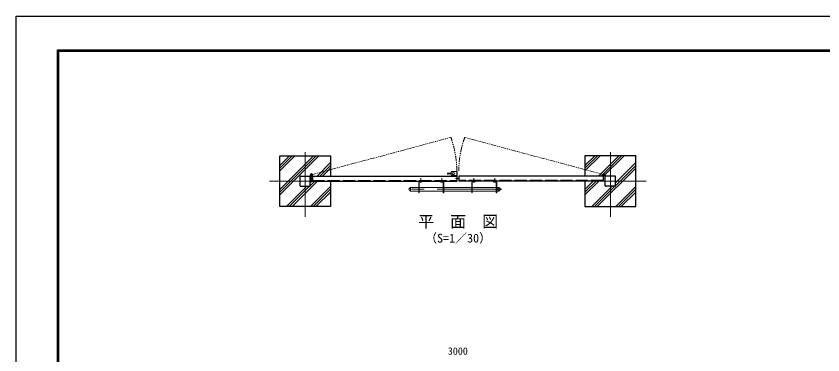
# Model space of a CAD drawing. Units: millimetres, scale not verified. Extents: x -6300 to 6300, y -4455 to 4455.
# Drawn here: x -6300 to 1629, y 1124 to 4455 of the extents above; entities that cross this region are included whole.
import ezdxf
from ezdxf.enums import TextEntityAlignment as Align

# ---------------------------------------------------------------- set-up
doc = ezdxf.new("R2010")
doc.units = ezdxf.units.MM
doc.header["$LTSCALE"] = 20
for name, pattern in [('DASHED', [7.5, 6, -1.5]), ('USER1', [50.8, 31.75, -6.35, 6.35, -6.35]), ('USER2', [5, 2.5, -0.5, 0.5, -0.5, 0.5, -0.5])]:
    doc.linetypes.add(name, pattern=pattern)
for name, color, linetype, lineweight in [('0-0_D-TTL-TXT', 7, 'Continuous', 25), ('0-1_D-DCR-HCH', 7, 'Continuous', 13), ('0-2_D-STR4', 7, 'Continuous', 25), ('0-3_D-BMK', 2, 'USER1', 13), ('0-4_D-STR1', 1, 'Continuous', 25), ('0-5_D-STR3', 3, 'Continuous', 13), ('0-7_D-STR-DIM', 7, 'Continuous', 13), ('0-C_D-TTL', 7, 'Continuous', 25)]:
    doc.layers.add(name, color=color, linetype=linetype, lineweight=lineweight)
doc.styles.add('ＭＳ ゴシック', font='')
doc.styles.get('ＭＳ ゴシック').set_extended_font_data('MS Gothic')

msp = doc.modelspace()

# ---------------------------------------------------------------- linework, layer by layer
at = {"layer": '0-1_D-DCR-HCH'}
for p, q in [((-3709.03, 2932.71), (-3559.64, 3082.1)), ((-3709.03, 2697.01), (-3323.94, 3082.1)), ((-3709.03, 2959.23), (-3586.16, 3082.1)), ((-3709.03, 2723.53), (-3350.45, 3082.1)), ((-3709.03, 2985.75), (-3612.67, 3082.1)), ((-3709.03, 2750.04), (-3376.97, 3082.1)), ((-3341.27, 2882.1), (-3209.03, 3014.34)), ((-709.03, 2932.71), (-559.64, 3082.1)), ((-709.03, 2959.23), (-586.16, 3082.1)), ((-709.03, 2985.75), (-612.67, 3082.1)), ((-576.97, 2882.1), (-376.97, 3082.1)), ((-550.45, 2882.1), (-350.45, 3082.1)), ((-509.18, 2896.86), (-323.94, 3082.1)), ((-409.03, 2814.34), (-209.03, 3014.34)), ((-3314.75, 2882.1), (-3209.03, 2987.82)), ((-3288.23, 2882.1), (-3209.03, 2961.31)), ((-588.23, 2582.1), (-209.03, 2961.31)), ((-409.03, 2787.82), (-209.03, 2987.82)), ((-3641.27, 2582.1), (-3441.27, 2782.1)), ((-3614.75, 2582.1), (-3414.75, 2782.1)), ((-3588.23, 2582.1), (-3338.23, 2832.1)), ((-3409.03, 2814.34), (-3388.03, 2835.34)), ((-3409.03, 2787.82), (-3364.75, 2832.1)), ((-3405.56, 2582.1), (-3209.03, 2778.64)), ((-709.03, 2697.01), (-573.94, 2832.1)), ((-709.03, 2723.53), (-600.45, 2832.1)), ((-709.03, 2750.04), (-626.97, 2832.1)), ((-641.27, 2582.1), (-441.27, 2782.1)), ((-614.75, 2582.1), (-414.75, 2782.1)), ((-405.56, 2582.1), (-209.03, 2778.64)), ((-3379.05, 2582.1), (-3209.03, 2752.12)), ((-3352.53, 2582.1), (-3209.03, 2725.6)), ((-379.05, 2582.1), (-209.03, 2752.12)), ((-352.53, 2582.1), (-209.03, 2725.6)), ((-3708.6, 2582.1), (-3709.03, 2582.53)), ((-209.45, 2582.1), (-209.03, 2582.53))]:
    msp.add_line(p, q, dxfattribs=at)
at = {"layer": '0-2_D-STR4'}
for p, q in [((-3209.03, 3082.1), (-3209.03, 2882.1)), ((-709.03, 3082.1), (-709.03, 2882.1))]:
    msp.add_line(p, q, dxfattribs=at)
for points in [[(-3209.03, 2832.1), (-3209.03, 2582.1), (-3709.03, 2582.1), (-3709.03, 3082.1), (-3209.03, 3082.1)], [(-709.03, 2832.1), (-709.03, 2582.1), (-209.03, 2582.1), (-209.03, 3082.1), (-709.03, 3082.1)]]:
    msp.add_lwpolyline(points, dxfattribs=at)
at = {"layer": '0-3_D-BMK', "linetype": 'USER2'}
for p, q in [((-3398.53, 2895.1), (-2027.37, 3262.5)), ((-519.53, 2895.1), (-1890.68, 3262.5))]:
    msp.add_line(p, q, dxfattribs=at)
at = {"layer": '0-3_D-BMK'}
for p, q in [((-3459.03, 2482.1), (-3459.03, 3182.1)), ((-459.03, 2482.1), (-459.03, 3182.1)), ((-3383.66, 2895.1), (-3413.39, 2895.1)), ((-3398.53, 2909.96), (-3398.53, 2880.24)), ((-2322.03, 2821.7), (-2322.03, 2861.7)), ((-2117.03, 2821.7), (-2117.03, 2861.7)), ((-1982.58, 2857.1), (-1955.47, 2857.1)), ((-1801.03, 2821.7), (-1801.03, 2861.7)), ((-1596.03, 2821.7), (-1596.03, 2861.7)), ((-534.39, 2895.1), (-504.66, 2895.1)), ((-519.53, 2909.96), (-519.53, 2880.24)), ((-3809.03, 2832.1), (-3109.03, 2832.1)), ((-109.03, 2832.1), (-809.03, 2832.1)), ((-1526.08, 2752.1), (-2446.08, 2752.1)), ((-1564.28, 2743.95), (-1564.28, 2760.17))]:
    msp.add_line(p, q, dxfattribs=at)
at = {"layer": '0-3_D-BMK', "linetype": 'USER2'}
for centre, start, end in [((-2929.03, 2932.47), 0.03308, 20.10396), ((-989.03, 2932.47), 159.89604, 179.96692)]:
    msp.add_arc(centre, 960.15, start, end, dxfattribs=at)
at = {"layer": '0-4_D-STR1'}
for p, q in [((-3509.03, 2786.7), (-3509.03, 2877.5)), ((-3504.43, 2882.1), (-3413.63, 2882.1)), ((-3409.03, 2786.7), (-3409.03, 2877.5)), ((-3388.03, 2882.1), (-1969.03, 2882.1)), ((-3388.03, 2882.1), (-3388.03, 2832.1)), ((-1969.03, 2882.1), (-1969.03, 2832.1)), ((-530.03, 2882.1), (-1949.03, 2882.1)), ((-1949.03, 2882.1), (-1949.03, 2832.1)), ((-530.03, 2882.1), (-530.03, 2832.1)), ((-509.03, 2786.7), (-509.03, 2877.5)), ((-413.63, 2882.1), (-504.43, 2882.1)), ((-409.03, 2786.7), (-409.03, 2877.5)), ((-3504.43, 2782.1), (-3413.63, 2782.1)), ((-3388.03, 2832.1), (-1969.03, 2832.1)), ((-530.03, 2832.1), (-1949.03, 2832.1)), ((-413.63, 2782.1), (-504.43, 2782.1))]:
    msp.add_line(p, q, dxfattribs=at)
at = {"layer": '0-4_D-STR1', "linetype": 'DASHED'}
for p, q in [((-3388.03, 2838.1), (-1969.03, 2838.1)), ((-530.03, 2838.1), (-1949.03, 2838.1))]:
    msp.add_line(p, q, dxfattribs=at)
at = {"layer": '0-4_D-STR1'}
for centre, start, end in [((-3504.43, 2877.5), 90, 180), ((-3413.63, 2877.5), 0, 90), ((-504.43, 2877.5), 90, 180), ((-413.63, 2877.5), 0, 90), ((-3504.43, 2786.7), 180, 270), ((-3413.63, 2786.7), 270, 0), ((-504.43, 2786.7), 180, 270), ((-413.63, 2786.7), 270, 0)]:
    msp.add_arc(centre, 4.6, start, end, dxfattribs=at)
at = {"layer": '0-5_D-STR3'}
for p, q in [((-3409.03, 2837.1), (-3409.03, 2895.1)), ((-3404.53, 2837.1), (-3404.53, 2895.1)), ((-3401.96, 2890.18), (-3404.53, 2886.48)), ((-3392.53, 2837.1), (-3392.53, 2886.48)), ((-3388.03, 2837.1), (-3388.03, 2895.1)), ((-2059.53, 2912.1), (-2059.53, 2902.1)), ((-2053.53, 2912.1), (-2059.53, 2912.1)), ((-2053.53, 2902.1), (-2059.53, 2902.1)), ((-2053.53, 2912.1), (-2053.53, 2902.1)), ((-2024.03, 2910.1), (-2053.53, 2910.1)), ((-2024.03, 2904.1), (-2053.53, 2904.1)), ((-2024.03, 2921.1), (-2019.03, 2926.1)), ((-2024.03, 2921.1), (-2024.03, 2893.1)), ((-2024.03, 2893.1), (-2019.03, 2888.1)), ((-1969.03, 2926.1), (-2019.03, 2926.1)), ((-2019.03, 2888.1), (-1969.03, 2888.1)), ((-530.03, 2837.1), (-530.03, 2895.1)), ((-525.53, 2837.1), (-525.53, 2886.48)), ((-516.1, 2890.18), (-513.53, 2886.48)), ((-513.53, 2837.1), (-513.53, 2895.1)), ((-509.03, 2837.1), (-509.03, 2895.1)), ((-3404.53, 2837.1), (-3409.03, 2837.1)), ((-3392.53, 2837.1), (-3388.03, 2837.1)), ((-2342.03, 2717.1), (-2342.03, 2823.1)), ((-2337.53, 2823.1), (-2342.03, 2823.1)), ((-2337.53, 2717.1), (-2337.53, 2823.1)), ((-2302.03, 2832.1), (-2333.03, 2832.1)), ((-2302.03, 2827.6), (-2333.03, 2827.6)), ((-2330.03, 2826.6), (-2330.03, 2827.6)), ((-2327.03, 2823.6), (-2317.03, 2823.6)), ((-2314.03, 2826.6), (-2314.03, 2827.6)), ((-2302.03, 2827.6), (-2302.03, 2832.1)), ((-2137.03, 2832.1), (-2106.03, 2832.1)), ((-2137.03, 2827.6), (-2137.03, 2832.1)), ((-2137.03, 2827.6), (-2106.03, 2827.6)), ((-2125.03, 2826.6), (-2125.03, 2827.6)), ((-2122.03, 2823.6), (-2112.03, 2823.6)), ((-2109.03, 2826.6), (-2109.03, 2827.6)), ((-2101.53, 2823.1), (-2097.03, 2823.1)), ((-2101.53, 2717.1), (-2101.53, 2823.1)), ((-2097.03, 2717.1), (-2097.03, 2823.1)), ((-1821.03, 2717.1), (-1821.03, 2823.1)), ((-1816.53, 2823.1), (-1821.03, 2823.1)), ((-1816.53, 2717.1), (-1816.53, 2823.1)), ((-1781.03, 2832.1), (-1812.03, 2832.1)), ((-1781.03, 2827.6), (-1812.03, 2827.6)), ((-1809.03, 2826.6), (-1809.03, 2827.6)), ((-1806.03, 2823.6), (-1796.03, 2823.6)), ((-1793.03, 2826.6), (-1793.03, 2827.6)), ((-1781.03, 2827.6), (-1781.03, 2832.1)), ((-1616.03, 2832.1), (-1585.03, 2832.1)), ((-1616.03, 2827.6), (-1616.03, 2832.1)), ((-1616.03, 2827.6), (-1585.03, 2827.6)), ((-1604.03, 2826.6), (-1604.03, 2827.6)), ((-1601.03, 2823.6), (-1591.03, 2823.6)), ((-1588.03, 2826.6), (-1588.03, 2827.6)), ((-1580.53, 2823.1), (-1576.03, 2823.1)), ((-1580.53, 2717.1), (-1580.53, 2823.1)), ((-1576.03, 2717.1), (-1576.03, 2823.1)), ((-525.53, 2837.1), (-530.03, 2837.1)), ((-513.53, 2837.1), (-509.03, 2837.1)), ((-2422.28, 2769.1), (-2422.28, 2735.1)), ((-2342.03, 2769.1), (-2422.28, 2769.1)), ((-2342.03, 2735.1), (-2422.28, 2735.1)), ((-2337.53, 2717.1), (-2342.03, 2717.1)), ((-2101.53, 2769.1), (-2337.53, 2769.1)), ((-2101.53, 2735.1), (-2337.53, 2735.1)), ((-2101.53, 2717.1), (-2097.03, 2717.1)), ((-1821.03, 2769.1), (-2097.03, 2769.1)), ((-1821.03, 2735.1), (-2097.03, 2735.1)), ((-1816.53, 2717.1), (-1821.03, 2717.1)), ((-1580.53, 2769.1), (-1816.53, 2769.1)), ((-1580.53, 2735.1), (-1816.53, 2735.1)), ((-1580.53, 2717.1), (-1576.03, 2717.1)), ((-1556.28, 2769.1), (-1576.03, 2769.1)), ((-1556.28, 2735.1), (-1576.03, 2735.1)), ((-1556.28, 2769.1), (-1556.28, 2735.1))]:
    msp.add_line(p, q, dxfattribs=at)
msp.add_lwpolyline([(-1969.03, 2837.1), (-1969.03, 2927.1), (-1964.53, 2927.1), (-1964.53, 2837.1)], close=True, dxfattribs=at)
for centre, radius in [((-2004.03, 2907.1), 11.5), ((-2004.03, 2907.1), 9.5), ((-1564.28, 2752.1), 5)]:
    msp.add_circle(centre, radius, dxfattribs=at)
for centre, radius, start, end in [((-3398.53, 2895.1), 10.5, 235.1501, 180), ((-3398.53, 2895.1), 6, 235.1501, 180), ((-519.53, 2895.1), 10.5, 0, 304.8499), ((-519.53, 2895.1), 6, 0, 304.8499), ((-2333.03, 2823.1), 9, 90, 180), ((-2333.03, 2823.1), 4.5, 90, 180), ((-2327.03, 2826.6), 3, 180, 270), ((-2317.03, 2826.6), 3, 270, 0), ((-2122.03, 2826.6), 3, 180, 270), ((-2112.03, 2826.6), 3, 270, 0), ((-2106.03, 2823.1), 9, 0, 90), ((-2106.03, 2823.1), 4.5, 0, 90), ((-1812.03, 2823.1), 9, 90, 180), ((-1812.03, 2823.1), 4.5, 90, 180), ((-1806.03, 2826.6), 3, 180, 270), ((-1796.03, 2826.6), 3, 270, 0), ((-1601.03, 2826.6), 3, 180, 270), ((-1591.03, 2826.6), 3, 270, 0), ((-1585.03, 2823.1), 9, 0, 90), ((-1585.03, 2823.1), 4.5, 0, 90), ((-2422.28, 2752.1), 17, 90, 270), ((-1556.28, 2752.1), 17, 270, 90)]:
    msp.add_arc(centre, radius, start, end, dxfattribs=at)
at = {"layer": '0-C_D-TTL', "color": 2}
msp.add_lwpolyline([(-6299.62, 4455), (6300.38, 4455), (6300.38, -4455), (-6299.62, -4455)], close=True, dxfattribs=at)
at = {"layer": '0-C_D-TTL'}
for points in [[(-5894.62, 4125), (5895.38, 4125), (5895.38, -4125), (-5894.62, -4125)], [(-5890.87, 4121.25), (5891.63, 4121.25), (5891.63, -4121.25), (-5890.87, -4121.25)], [(-5887.12, 4117.5), (5887.88, 4117.5), (5887.88, -4117.5), (-5887.12, -4117.5)], [(-5883.37, 4113.75), (5884.13, 4113.75), (5884.13, -4113.75), (-5883.37, -4113.75)], [(-5879.62, 4110), (5880.38, 4110), (5880.38, -4110), (-5879.62, -4110)]]:
    msp.add_lwpolyline(points, close=True, dxfattribs=at)

# ---------------------------------------------------------------- texts
at = {"layer": '0-0_D-TTL-TXT', "style": 'ＭＳ ゴシック'}
for s, height, p in [('平\u3000面\u3000図', 115.4, (-2348.87, 2342.68)), ('（S=1／30）', 86.66, (-2280.65, 2202.89))]:
    msp.add_text(s, height=height, dxfattribs=at).set_placement(p, align=Align.BOTTOM_LEFT)
at = {"layer": '0-7_D-STR-DIM', "style": 'ＭＳ ゴシック'}
msp.add_text('3000', height=72.14, dxfattribs=at).set_placement((-2056.71, 1104.33), align=Align.BOTTOM_LEFT)

doc.saveas('drawing.dxf')
